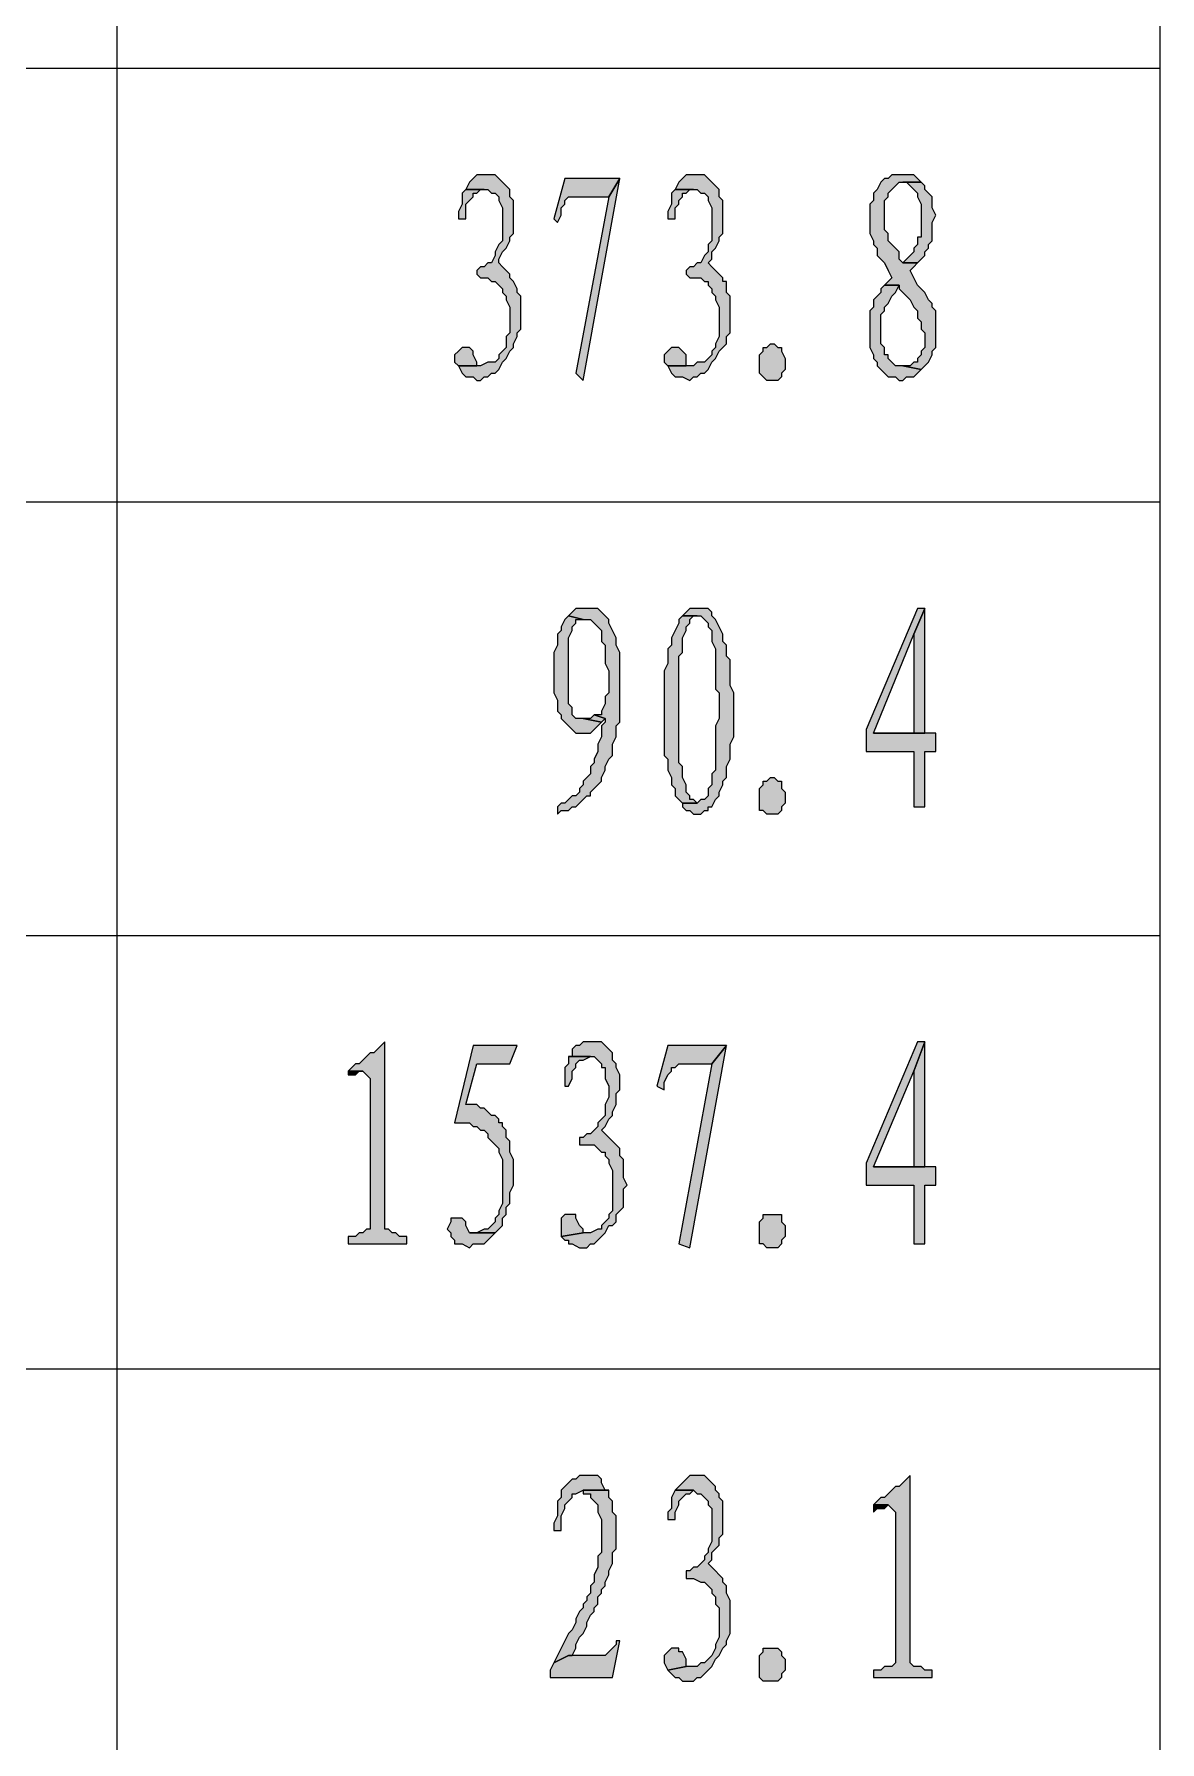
# Model space of a CAD drawing. Header units: millimetres. Extents: x 24 to 410, y 10 to 282.
# Drawn here: x 364.09 to 377.06, y 133.79 to 153.47 of the extents above; entities that cross this region are included whole.
import ezdxf

# ---------------------------------------------------------------- set-up
doc = ezdxf.new("R2010")
doc.units = ezdxf.units.MM

msp = doc.modelspace()

# ---------------------------------------------------------------- hatches: boundary and pattern name
h = msp.add_hatch(color=7)
h.dxf.hatch_style = 2
h.paths.add_polyline_path([(369.316, 151.849667), (369.189, 151.849667), (369.146667, 151.807333), (369.104333, 151.765), (369.062, 151.680333), (369.316, 151.680333), (369.358333, 151.638), (369.400667, 151.638), (369.443, 151.595667), (369.443, 151.553333), (369.485333, 151.468667), (369.485333, 151.087667), (369.443, 151.045333), (369.400667, 150.960667), (369.400667, 150.918333), (369.358333, 150.833667), (369.316, 150.833667), (369.273667, 150.791333), (369.231333, 150.791333), (369.189, 150.749), (369.189, 150.706667), (369.231333, 150.664333), (369.316, 150.664333), (369.358333, 150.622), (369.400667, 150.622), (369.443, 150.579667), (369.485333, 150.537333), (369.485333, 150.495), (369.527667, 150.452667), (369.527667, 150.410333), (369.57, 150.325667), (369.57, 150.029333), (369.527667, 149.987), (369.527667, 149.86), (369.485333, 149.817667), (369.443, 149.775333), (369.443, 149.733), (369.400667, 149.690667), (369.316, 149.690667), (369.231333, 149.648333), (368.977333, 149.648333), (369.019667, 149.563667), (369.062, 149.521333), (369.146667, 149.521333), (369.189, 149.479), (369.231333, 149.479), (369.273667, 149.521333), (369.316, 149.521333), (369.358333, 149.563667), (369.400667, 149.563667), (369.443, 149.606), (369.485333, 149.690667), (369.527667, 149.733), (369.57, 149.817667), (369.612333, 149.86), (369.612333, 149.902333), (369.654667, 149.987), (369.654667, 150.029333), (369.697, 150.071667), (369.697, 150.452667), (369.654667, 150.495), (369.654667, 150.537333), (369.612333, 150.622), (369.57, 150.664333), (369.57, 150.706667), (369.527667, 150.749), (369.485333, 150.791333), (369.443, 150.833667), (369.443, 150.876), (369.485333, 150.960667), (369.527667, 151.003), (369.57, 151.087667), (369.57, 151.13), (369.612333, 151.172333), (369.612333, 151.553333), (369.57, 151.595667), (369.57, 151.680333), (369.527667, 151.722667), (369.485333, 151.765), (369.443, 151.807333), (369.400667, 151.849667)])
h = msp.add_hatch(color=7)
h.dxf.hatch_style = 2
h.paths.add_polyline_path([(370.84, 151.807333), (370.205, 151.807333), (370.078, 151.341667), (370.120333, 151.299333), (370.162667, 151.384), (370.162667, 151.468667), (370.205, 151.511), (370.205, 151.553333), (370.247333, 151.595667), (370.713, 151.595667)])
h = msp.add_hatch(color=7)
h.dxf.hatch_style = 2
h.paths.add_polyline_path([(370.84, 151.807333), (370.713, 151.595667), (370.332, 149.563667), (370.416667, 149.479)])
h = msp.add_hatch(color=7)
h.dxf.hatch_style = 2
h.paths.add_polyline_path([(371.729, 151.849667), (371.602, 151.849667), (371.559667, 151.807333), (371.517333, 151.765), (371.475, 151.680333), (371.729, 151.680333), (371.771333, 151.638), (371.813667, 151.638), (371.856, 151.595667), (371.856, 151.553333), (371.898333, 151.468667), (371.898333, 151.087667), (371.856, 151.045333), (371.856, 150.960667), (371.813667, 150.918333), (371.771333, 150.833667), (371.729, 150.833667), (371.686667, 150.791333), (371.644333, 150.791333), (371.602, 150.749), (371.602, 150.706667), (371.644333, 150.664333), (371.771333, 150.664333), (371.813667, 150.622), (371.856, 150.622), (371.856, 150.579667), (371.898333, 150.537333), (371.898333, 150.495), (371.940667, 150.452667), (371.940667, 150.410333), (371.983, 150.325667), (371.983, 149.987), (371.940667, 149.902333), (371.940667, 149.86), (371.898333, 149.817667), (371.898333, 149.775333), (371.856, 149.733), (371.813667, 149.690667), (371.729, 149.690667), (371.686667, 149.648333), (371.390333, 149.648333), (371.432667, 149.563667), (371.475, 149.521333), (371.559667, 149.521333), (371.644333, 149.479), (371.686667, 149.521333), (371.729, 149.521333), (371.771333, 149.563667), (371.813667, 149.563667), (371.856, 149.606), (371.898333, 149.690667), (371.940667, 149.733), (371.983, 149.817667), (372.025333, 149.86), (372.067667, 149.902333), (372.067667, 149.987), (372.11, 150.029333), (372.11, 150.452667), (372.067667, 150.495), (372.067667, 150.622), (372.025333, 150.622), (372.025333, 150.664333), (371.983, 150.706667), (371.940667, 150.749), (371.898333, 150.791333), (371.856, 150.833667), (371.898333, 150.876), (371.898333, 150.960667), (371.940667, 151.003), (371.983, 151.087667), (371.983, 151.13), (372.025333, 151.172333), (372.025333, 151.553333), (371.983, 151.595667), (371.983, 151.680333), (371.940667, 151.722667), (371.898333, 151.765), (371.856, 151.807333), (371.813667, 151.849667)])
h = msp.add_hatch(color=7)
h.dxf.hatch_style = 2
h.paths.add_polyline_path([(374.099667, 151.849667), (373.972667, 151.849667), (373.930333, 151.807333), (373.888, 151.807333), (373.845667, 151.765), (373.803333, 151.680333), (373.761, 151.638), (373.761, 151.553333), (373.718667, 151.511), (373.718667, 151.172333), (373.761, 151.087667), (373.761, 151.045333), (373.803333, 151.003), (373.803333, 150.918333), (373.845667, 150.876), (373.888, 150.833667), (373.930333, 150.749), (373.972667, 150.664333), (373.930333, 150.622), (373.888, 150.579667), (374.057333, 150.579667), (374.057333, 150.537333), (374.099667, 150.495), (374.142, 150.452667), (374.184333, 150.410333), (374.226667, 150.325667), (374.269, 150.283333), (374.269, 150.198667), (374.311333, 150.156333), (374.311333, 150.071667), (374.353667, 150.029333), (374.353667, 149.86), (374.311333, 149.817667), (374.311333, 149.775333), (374.269, 149.733), (374.269, 149.690667), (374.226667, 149.690667), (374.184333, 149.648333), (374.099667, 149.648333), (374.311333, 149.606), (374.353667, 149.648333), (374.396, 149.690667), (374.438333, 149.775333), (374.438333, 149.817667), (374.480667, 149.86), (374.480667, 150.283333), (374.438333, 150.325667), (374.438333, 150.368), (374.396, 150.410333), (374.353667, 150.495), (374.311333, 150.537333), (374.269, 150.579667), (374.226667, 150.664333), (374.184333, 150.749), (374.226667, 150.791333), (374.269, 150.833667), (374.099667, 150.833667), (374.057333, 150.876), (374.057333, 150.960667), (374.015, 151.003), (373.972667, 151.045333), (373.930333, 151.087667), (373.930333, 151.172333), (373.888, 151.214667), (373.888, 151.553333), (373.930333, 151.595667), (373.930333, 151.638), (373.972667, 151.680333), (374.015, 151.722667), (374.057333, 151.765), (374.311333, 151.765), (374.269, 151.807333), (374.226667, 151.849667)])
h = msp.add_hatch(color=7)
h.dxf.hatch_style = 2
h.paths.add_polyline_path([(374.311333, 151.765), (374.099667, 151.765), (374.142, 151.765), (374.184333, 151.722667), (374.226667, 151.680333), (374.269, 151.638), (374.269, 151.595667), (374.311333, 151.511), (374.311333, 151.13), (374.269, 151.13), (374.269, 151.045333), (374.226667, 151.003), (374.226667, 150.960667), (374.184333, 150.918333), (374.099667, 150.833667), (374.269, 150.833667), (374.311333, 150.876), (374.353667, 150.918333), (374.353667, 150.960667), (374.396, 151.003), (374.396, 151.045333), (374.438333, 151.087667), (374.438333, 151.299333), (374.480667, 151.384), (374.438333, 151.468667), (374.438333, 151.595667), (374.396, 151.638), (374.353667, 151.680333), (374.353667, 151.722667)])
h = msp.add_hatch(color=7)
h.dxf.hatch_style = 2
h.paths.add_polyline_path([(369.062, 151.680333), (369.019667, 151.638), (369.019667, 151.511), (368.977333, 151.426333), (368.977333, 151.341667), (369.062, 151.341667), (369.062, 151.511), (369.104333, 151.553333), (369.146667, 151.595667), (369.146667, 151.638), (369.189, 151.638), (369.231333, 151.680333), (369.273667, 151.680333)])
h = msp.add_hatch(color=7)
h.dxf.hatch_style = 2
h.paths.add_polyline_path([(371.475, 151.680333), (371.432667, 151.638), (371.432667, 151.511), (371.390333, 151.426333), (371.390333, 151.341667), (371.475, 151.341667), (371.475, 151.468667), (371.517333, 151.511), (371.517333, 151.553333), (371.559667, 151.595667), (371.559667, 151.638), (371.602, 151.638), (371.644333, 151.680333), (371.686667, 151.680333)])
h = msp.add_hatch(color=7)
h.dxf.hatch_style = 2
h.paths.add_polyline_path([(373.888, 150.579667), (373.845667, 150.537333), (373.845667, 150.495), (373.803333, 150.452667), (373.761, 150.410333), (373.761, 150.325667), (373.718667, 150.283333), (373.718667, 149.86), (373.761, 149.775333), (373.761, 149.733), (373.803333, 149.690667), (373.803333, 149.648333), (373.845667, 149.606), (373.888, 149.563667), (373.930333, 149.521333), (374.015, 149.521333), (374.057333, 149.479), (374.099667, 149.479), (374.142, 149.521333), (374.226667, 149.521333), (374.269, 149.563667), (374.311333, 149.606), (374.099667, 149.648333), (374.015, 149.648333), (373.972667, 149.690667), (373.930333, 149.733), (373.930333, 149.775333), (373.888, 149.775333), (373.888, 149.86), (373.845667, 149.902333), (373.845667, 150.241), (373.888, 150.283333), (373.888, 150.325667), (373.930333, 150.368), (373.972667, 150.452667), (374.015, 150.495), (374.057333, 150.579667)])
h = msp.add_hatch(color=7)
h.dxf.hatch_style = 2
h.paths.add_polyline_path([(369.062, 149.86), (369.019667, 149.86), (368.977333, 149.817667), (368.935, 149.775333), (368.935, 149.690667), (368.977333, 149.648333), (369.189, 149.648333), (369.189, 149.690667), (369.146667, 149.775333), (369.146667, 149.817667), (369.104333, 149.86)])
h = msp.add_hatch(color=7)
h.dxf.hatch_style = 2
h.paths.add_polyline_path([(371.475, 149.86), (371.432667, 149.86), (371.390333, 149.817667), (371.348, 149.775333), (371.348, 149.690667), (371.390333, 149.648333), (371.602, 149.648333), (371.602, 149.690667), (371.602, 149.775333), (371.559667, 149.817667), (371.517333, 149.86)])
h = msp.add_hatch(color=7)
h.dxf.hatch_style = 2
h.paths.add_polyline_path([(372.660333, 149.479), (372.533333, 149.479), (372.491, 149.521333), (372.448667, 149.563667), (372.448667, 149.775333), (372.491, 149.817667), (372.491, 149.86), (372.533333, 149.86), (372.575667, 149.902333), (372.618, 149.902333), (372.660333, 149.86), (372.702667, 149.86), (372.702667, 149.817667), (372.745, 149.733), (372.745, 149.606), (372.702667, 149.563667), (372.702667, 149.521333)])
h = msp.add_hatch(color=7)
h.dxf.hatch_style = 2
h.paths.add_polyline_path([(370.459, 146.854333), (370.332, 146.854333), (370.289667, 146.812), (370.247333, 146.769667), (370.416667, 146.727333), (370.501333, 146.727333), (370.543667, 146.685), (370.586, 146.642667), (370.628333, 146.600333), (370.628333, 146.473333), (370.670667, 146.431), (370.670667, 146.219333), (370.713, 146.134667), (370.713, 145.880667), (370.670667, 145.838333), (370.670667, 145.796), (370.670667, 145.753667), (370.628333, 145.669), (370.628333, 145.626667), (370.586, 145.626667), (370.543667, 145.626667), (370.670667, 145.584333), (370.670667, 145.542), (370.628333, 145.499667), (370.628333, 145.372667), (370.586, 145.288), (370.586, 145.203333), (370.543667, 145.118667), (370.543667, 145.076333), (370.501333, 145.034), (370.501333, 144.949333), (370.459, 144.907), (370.416667, 144.864667), (370.416667, 144.822333), (370.374333, 144.78), (370.374333, 144.737667), (370.332, 144.695333), (370.289667, 144.695333), (370.247333, 144.653), (370.205, 144.610667), (370.162667, 144.610667), (370.120333, 144.568333), (370.120333, 144.483667), (370.162667, 144.526), (370.247333, 144.526), (370.289667, 144.568333), (370.332, 144.568333), (370.374333, 144.610667), (370.416667, 144.653), (370.459, 144.695333), (370.501333, 144.695333), (370.501333, 144.737667), (370.543667, 144.78), (370.586, 144.822333), (370.628333, 144.864667), (370.628333, 144.907), (370.670667, 144.991667), (370.670667, 145.034), (370.713, 145.118667), (370.755333, 145.161), (370.755333, 145.288), (370.797667, 145.372667), (370.797667, 145.499667), (370.84, 145.542), (370.84, 146.346333), (370.797667, 146.431), (370.797667, 146.515667), (370.755333, 146.600333), (370.713, 146.685), (370.713, 146.727333), (370.670667, 146.769667), (370.628333, 146.812), (370.586, 146.854333)])
h = msp.add_hatch(color=7)
h.dxf.hatch_style = 2
h.paths.add_polyline_path([(371.729, 146.854333), (371.644333, 146.854333), (371.602, 146.812), (371.559667, 146.769667), (371.771333, 146.769667), (371.813667, 146.727333), (371.856, 146.685), (371.856, 146.642667), (371.898333, 146.600333), (371.898333, 146.473333), (371.940667, 146.388667), (371.940667, 145.923), (371.983, 145.880667), (371.983, 145.669), (371.983, 145.584333), (371.940667, 145.499667), (371.940667, 144.991667), (371.898333, 144.949333), (371.898333, 144.822333), (371.856, 144.78), (371.856, 144.695333), (371.813667, 144.653), (371.771333, 144.653), (371.729, 144.610667), (371.559667, 144.610667), (371.559667, 144.568333), (371.602, 144.526), (371.644333, 144.526), (371.686667, 144.483667), (371.771333, 144.483667), (371.813667, 144.526), (371.856, 144.526), (371.856, 144.568333), (371.898333, 144.568333), (371.940667, 144.653), (371.983, 144.695333), (371.983, 144.737667), (372.025333, 144.822333), (372.025333, 144.864667), (372.067667, 144.907), (372.067667, 145.034), (372.11, 145.118667), (372.11, 145.288), (372.152333, 145.372667), (372.152333, 145.880667), (372.11, 145.965333), (372.11, 146.261667), (372.067667, 146.304), (372.067667, 146.431), (372.025333, 146.473333), (372.025333, 146.558), (371.983, 146.642667), (371.940667, 146.727333), (371.898333, 146.769667), (371.898333, 146.812), (371.856, 146.854333)])
h = msp.add_hatch(color=7)
h.dxf.hatch_style = 2
h.paths.add_polyline_path([(374.353667, 146.854333), (374.269, 146.854333), (373.676333, 145.457333), (373.676333, 145.203333), (374.226667, 145.203333), (374.226667, 144.568333), (374.353667, 144.568333), (374.353667, 145.203333), (374.480667, 145.203333), (374.480667, 145.415), (374.353667, 145.415), (373.761, 145.415), (374.226667, 146.558)])
h = msp.add_hatch(color=7)
h.dxf.hatch_style = 2
h.paths.add_polyline_path([(374.353667, 146.854333), (374.226667, 146.558), (374.226667, 145.415), (373.761, 145.415), (374.353667, 145.415)])
h = msp.add_hatch(color=7)
h.dxf.hatch_style = 2
h.paths.add_polyline_path([(370.247333, 146.769667), (370.205, 146.727333), (370.162667, 146.642667), (370.162667, 146.600333), (370.120333, 146.558), (370.120333, 146.431), (370.078, 146.346333), (370.078, 145.880667), (370.120333, 145.796), (370.120333, 145.669), (370.162667, 145.626667), (370.162667, 145.584333), (370.205, 145.542), (370.247333, 145.499667), (370.289667, 145.457333), (370.332, 145.415), (370.374333, 145.415), (370.459, 145.415), (370.501333, 145.415), (370.543667, 145.457333), (370.586, 145.499667), (370.628333, 145.542), (370.416667, 145.584333), (370.332, 145.584333), (370.289667, 145.626667), (370.289667, 145.711333), (370.247333, 145.753667), (370.247333, 146.515667), (370.289667, 146.600333), (370.289667, 146.642667), (370.332, 146.685), (370.332, 146.727333), (370.374333, 146.727333), (370.416667, 146.727333)])
h = msp.add_hatch(color=7)
h.dxf.hatch_style = 2
h.paths.add_polyline_path([(371.559667, 146.769667), (371.517333, 146.727333), (371.517333, 146.685), (371.475, 146.600333), (371.432667, 146.515667), (371.432667, 146.431), (371.390333, 146.388667), (371.390333, 146.219333), (371.348, 146.134667), (371.348, 145.161), (371.390333, 145.118667), (371.390333, 145.034), (371.390333, 144.991667), (371.432667, 144.907), (371.432667, 144.822333), (371.475, 144.78), (371.475, 144.695333), (371.517333, 144.653), (371.559667, 144.610667), (371.729, 144.610667), (371.686667, 144.653), (371.644333, 144.653), (371.644333, 144.695333), (371.602, 144.737667), (371.602, 144.822333), (371.559667, 144.907), (371.559667, 145.034), (371.517333, 145.076333), (371.517333, 146.304), (371.559667, 146.346333), (371.559667, 146.515667), (371.602, 146.600333), (371.602, 146.642667), (371.644333, 146.685), (371.644333, 146.727333), (371.686667, 146.769667), (371.729, 146.769667)])
h = msp.add_hatch(color=7)
h.dxf.hatch_style = 2
h.paths.add_polyline_path([(370.543667, 145.626667), (370.501333, 145.584333), (370.416667, 145.584333), (370.628333, 145.542), (370.670667, 145.584333)])
h = msp.add_hatch(color=7)
h.dxf.hatch_style = 2
h.paths.add_polyline_path([(372.660333, 144.483667), (372.533333, 144.483667), (372.491, 144.526), (372.448667, 144.526), (372.448667, 144.610667), (372.448667, 144.78), (372.491, 144.822333), (372.491, 144.864667), (372.533333, 144.864667), (372.575667, 144.907), (372.618, 144.907), (372.660333, 144.864667), (372.702667, 144.864667), (372.702667, 144.78), (372.745, 144.737667), (372.745, 144.610667), (372.702667, 144.568333), (372.702667, 144.526)])
h = msp.add_hatch(color=7)
h.dxf.hatch_style = 2
h.paths.add_polyline_path([(368.130667, 141.859), (368.088333, 141.816667), (368.046, 141.774333), (368.003667, 141.732), (367.961333, 141.732), (367.919, 141.689667), (367.876667, 141.647333), (367.834333, 141.605), (367.792, 141.605), (367.749667, 141.562667), (367.707333, 141.520333), (367.876667, 141.520333), (367.919, 141.478), (367.961333, 141.435667), (367.961333, 139.7), (367.919, 139.7), (367.876667, 139.657667), (367.834333, 139.657667), (367.792, 139.615333), (367.707333, 139.615333), (367.707333, 139.530667), (368.384667, 139.530667), (368.384667, 139.615333), (368.3, 139.615333), (368.257667, 139.657667), (368.215333, 139.657667), (368.173, 139.7), (368.130667, 139.7), (368.130667, 139.742333)])
h = msp.add_hatch(color=7)
h.dxf.hatch_style = 2
h.paths.add_polyline_path([(369.654667, 141.816667), (369.146667, 141.816667), (368.935, 140.927667), (369.104333, 140.927667), (369.146667, 140.885333), (369.189, 140.885333), (369.231333, 140.843), (369.273667, 140.843), (369.316, 140.800667), (369.316, 140.758333), (369.358333, 140.716), (369.400667, 140.673667), (369.443, 140.631333), (369.443, 140.589), (369.485333, 140.504333), (369.485333, 139.996333), (369.443, 139.911667), (369.443, 139.869333), (369.400667, 139.827), (369.400667, 139.784667), (369.358333, 139.742333), (369.316, 139.7), (369.273667, 139.7), (369.189, 139.657667), (369.104333, 139.657667), (369.400667, 139.657667), (369.443, 139.7), (369.485333, 139.742333), (369.485333, 139.827), (369.527667, 139.869333), (369.527667, 139.954), (369.57, 139.996333), (369.57, 140.123333), (369.612333, 140.208), (369.612333, 140.504333), (369.57, 140.589), (369.57, 140.716), (369.527667, 140.758333), (369.527667, 140.843), (369.485333, 140.885333), (369.485333, 140.927667), (369.443, 140.927667), (369.443, 140.97), (369.400667, 141.012333), (369.358333, 141.012333), (369.316, 141.054667), (369.273667, 141.097), (369.231333, 141.097), (369.189, 141.139333), (369.062, 141.139333), (369.189, 141.605), (369.57, 141.605)])
h = msp.add_hatch(color=7)
h.dxf.hatch_style = 2
h.paths.add_polyline_path([(370.501333, 141.859), (370.416667, 141.859), (370.374333, 141.816667), (370.332, 141.816667), (370.289667, 141.774333), (370.289667, 141.689667), (370.247333, 141.689667), (370.543667, 141.689667), (370.586, 141.647333), (370.628333, 141.605), (370.628333, 141.562667), (370.670667, 141.562667), (370.670667, 141.435667), (370.713, 141.351), (370.713, 141.224), (370.670667, 141.139333), (370.670667, 141.012333), (370.628333, 140.97), (370.586, 140.927667), (370.586, 140.885333), (370.543667, 140.843), (370.501333, 140.800667), (370.459, 140.800667), (370.416667, 140.758333), (370.374333, 140.758333), (370.374333, 140.673667), (370.543667, 140.673667), (370.586, 140.631333), (370.628333, 140.589), (370.670667, 140.589), (370.670667, 140.546667), (370.713, 140.504333), (370.713, 140.462), (370.755333, 140.377333), (370.755333, 139.911667), (370.713, 139.869333), (370.713, 139.827), (370.670667, 139.784667), (370.628333, 139.742333), (370.628333, 139.7), (370.586, 139.7), (370.501333, 139.657667), (370.416667, 139.657667), (370.162667, 139.615333), (370.205, 139.573), (370.247333, 139.573), (370.247333, 139.530667), (370.289667, 139.530667), (370.374333, 139.488333), (370.459, 139.488333), (370.501333, 139.530667), (370.543667, 139.530667), (370.586, 139.573), (370.628333, 139.615333), (370.670667, 139.657667), (370.713, 139.742333), (370.755333, 139.742333), (370.797667, 139.784667), (370.797667, 139.869333), (370.84, 139.911667), (370.882333, 139.954), (370.882333, 140.165667), (370.924667, 140.208), (370.882333, 140.292667), (370.882333, 140.504333), (370.84, 140.546667), (370.84, 140.631333), (370.797667, 140.673667), (370.755333, 140.716), (370.713, 140.758333), (370.670667, 140.800667), (370.628333, 140.843), (370.670667, 140.885333), (370.713, 140.97), (370.755333, 141.012333), (370.755333, 141.054667), (370.797667, 141.139333), (370.797667, 141.266333), (370.84, 141.308667), (370.84, 141.478), (370.797667, 141.562667), (370.797667, 141.605), (370.755333, 141.647333), (370.755333, 141.732), (370.713, 141.774333), (370.670667, 141.816667), (370.628333, 141.859)])
h = msp.add_hatch(color=7)
h.dxf.hatch_style = 2
h.paths.add_polyline_path([(370.247333, 141.689667), (370.247333, 141.605), (370.205, 141.562667), (370.205, 141.351), (370.247333, 141.351), (370.289667, 141.435667), (370.289667, 141.520333), (370.332, 141.562667), (370.332, 141.605), (370.374333, 141.647333), (370.416667, 141.647333), (370.501333, 141.689667)])
h = msp.add_hatch(color=7)
h.dxf.hatch_style = 2
h.paths.add_polyline_path([(372.067667, 141.816667), (371.390333, 141.816667), (371.263333, 141.351), (371.348, 141.308667), (371.348, 141.393333), (371.390333, 141.478), (371.432667, 141.520333), (371.432667, 141.562667), (371.475, 141.562667), (371.517333, 141.605), (371.898333, 141.605)])
h = msp.add_hatch(color=7)
h.dxf.hatch_style = 2
h.paths.add_polyline_path([(372.067667, 141.816667), (371.898333, 141.605), (371.517333, 139.530667), (371.644333, 139.488333)])
h = msp.add_hatch(color=7)
h.dxf.hatch_style = 2
h.paths.add_polyline_path([(374.353667, 141.859), (374.269, 141.859), (373.676333, 140.462), (373.676333, 140.208), (374.226667, 140.208), (374.226667, 139.530667), (374.353667, 139.530667), (374.353667, 140.208), (374.480667, 140.208), (374.480667, 140.419667), (374.353667, 140.419667), (373.761, 140.419667), (374.226667, 141.520333)])
h = msp.add_hatch(color=7)
h.dxf.hatch_style = 2
h.paths.add_polyline_path([(374.353667, 141.859), (374.226667, 141.520333), (374.226667, 140.419667), (373.761, 140.419667), (374.353667, 140.419667)])
h = msp.add_hatch(color=7)
h.dxf.hatch_style = 2
h.paths.add_polyline_path([(367.707333, 141.520333), (367.707333, 141.478), (367.749667, 141.478), (367.792, 141.478), (367.834333, 141.520333), (367.876667, 141.520333)])
h = msp.add_hatch(color=7)
h.dxf.hatch_style = 2
h.paths.add_polyline_path([(368.977333, 139.827), (368.892667, 139.827), (368.892667, 139.784667), (368.850333, 139.7), (368.892667, 139.657667), (368.892667, 139.615333), (368.935, 139.573), (368.935, 139.530667), (368.977333, 139.530667), (369.019667, 139.530667), (369.104333, 139.488333), (369.146667, 139.530667), (369.273667, 139.530667), (369.316, 139.573), (369.358333, 139.615333), (369.400667, 139.657667), (369.104333, 139.657667), (369.062, 139.742333), (369.062, 139.784667), (369.019667, 139.827)])
h = msp.add_hatch(color=7)
h.dxf.hatch_style = 2
h.paths.add_polyline_path([(370.247333, 139.869333), (370.205, 139.869333), (370.162667, 139.827), (370.162667, 139.615333), (370.416667, 139.657667), (370.416667, 139.7), (370.374333, 139.742333), (370.332, 139.827), (370.332, 139.869333), (370.289667, 139.869333)])
h = msp.add_hatch(color=7)
h.dxf.hatch_style = 2
h.paths.add_polyline_path([(372.660333, 139.488333), (372.533333, 139.488333), (372.491, 139.530667), (372.448667, 139.530667), (372.448667, 139.573), (372.448667, 139.784667), (372.491, 139.827), (372.491, 139.869333), (372.533333, 139.869333), (372.702667, 139.869333), (372.702667, 139.784667), (372.745, 139.742333), (372.745, 139.615333), (372.702667, 139.573), (372.702667, 139.530667)])
h = msp.add_hatch(color=7)
h.dxf.hatch_style = 2
h.paths.add_polyline_path([(370.459, 136.863667), (370.374333, 136.863667), (370.332, 136.821333), (370.289667, 136.821333), (370.247333, 136.779), (370.205, 136.736667), (370.162667, 136.694333), (370.162667, 136.609667), (370.120333, 136.567333), (370.120333, 136.398), (370.078, 136.313333), (370.078, 136.228667), (370.162667, 136.228667), (370.162667, 136.398), (370.205, 136.482667), (370.205, 136.525), (370.247333, 136.567333), (370.289667, 136.609667), (370.289667, 136.652), (370.332, 136.652), (370.416667, 136.694333), (370.713, 136.694333), (370.670667, 136.694333), (370.628333, 136.779), (370.628333, 136.821333), (370.586, 136.863667)])
h = msp.add_hatch(color=7)
h.dxf.hatch_style = 2
h.paths.add_polyline_path([(371.729, 136.863667), (371.644333, 136.863667), (371.602, 136.821333), (371.559667, 136.779), (371.517333, 136.736667), (371.475, 136.694333), (371.686667, 136.694333), (371.729, 136.652), (371.771333, 136.652), (371.813667, 136.609667), (371.856, 136.567333), (371.856, 136.525), (371.898333, 136.482667), (371.898333, 136.101667), (371.856, 136.017), (371.856, 135.974667), (371.813667, 135.932333), (371.813667, 135.89), (371.771333, 135.847667), (371.729, 135.805333), (371.686667, 135.805333), (371.644333, 135.763), (371.602, 135.763), (371.602, 135.678333), (371.686667, 135.678333), (371.771333, 135.636), (371.813667, 135.636), (371.856, 135.593667), (371.898333, 135.551333), (371.898333, 135.509), (371.940667, 135.466667), (371.940667, 135.382), (371.983, 135.339667), (371.983, 135.001), (371.940667, 134.916333), (371.940667, 134.874), (371.898333, 134.789333), (371.856, 134.747), (371.813667, 134.704667), (371.771333, 134.704667), (371.729, 134.662333), (371.602, 134.662333), (371.390333, 134.62), (371.432667, 134.577667), (371.475, 134.535333), (371.517333, 134.535333), (371.559667, 134.493), (371.686667, 134.493), (371.729, 134.535333), (371.771333, 134.535333), (371.813667, 134.577667), (371.856, 134.62), (371.898333, 134.662333), (371.940667, 134.747), (371.983, 134.789333), (372.025333, 134.874), (372.067667, 134.916333), (372.067667, 134.958667), (372.11, 135.043333), (372.11, 135.424333), (372.067667, 135.509), (372.067667, 135.593667), (372.025333, 135.636), (372.025333, 135.678333), (371.983, 135.720667), (371.940667, 135.763), (371.898333, 135.805333), (371.856, 135.847667), (371.898333, 135.89), (371.898333, 135.974667), (371.940667, 136.017), (371.983, 136.059333), (371.983, 136.144), (372.025333, 136.186333), (372.025333, 136.567333), (371.983, 136.609667), (371.983, 136.652), (371.940667, 136.694333), (371.940667, 136.736667), (371.898333, 136.779), (371.856, 136.821333), (371.813667, 136.863667)])
h = msp.add_hatch(color=7)
h.dxf.hatch_style = 2
h.paths.add_polyline_path([(374.184333, 136.863667), (374.142, 136.821333), (374.099667, 136.779), (374.057333, 136.736667), (374.015, 136.736667), (373.972667, 136.694333), (373.930333, 136.652), (373.888, 136.609667), (373.845667, 136.609667), (373.803333, 136.567333), (373.761, 136.525), (373.930333, 136.525), (373.972667, 136.482667), (374.015, 136.440333), (374.015, 134.704667), (373.972667, 134.662333), (373.888, 134.662333), (373.845667, 134.62), (373.761, 134.62), (373.761, 134.535333), (374.438333, 134.535333), (374.438333, 134.62), (374.353667, 134.62), (374.311333, 134.662333), (374.226667, 134.662333), (374.184333, 134.704667)])
h = msp.add_hatch(color=7)
h.dxf.hatch_style = 2
h.paths.add_polyline_path([(370.713, 136.694333), (370.416667, 136.694333), (370.416667, 136.652), (370.501333, 136.652), (370.501333, 136.609667), (370.543667, 136.567333), (370.586, 136.525), (370.586, 136.440333), (370.628333, 136.355667), (370.628333, 135.974667), (370.586, 135.932333), (370.586, 135.805333), (370.543667, 135.720667), (370.543667, 135.636), (370.501333, 135.593667), (370.501333, 135.509), (370.459, 135.466667), (370.459, 135.424333), (370.416667, 135.382), (370.416667, 135.339667), (370.374333, 135.297333), (370.332, 135.212667), (370.332, 135.170333), (370.289667, 135.085667), (370.247333, 135.043333), (370.205, 134.958667), (370.162667, 134.874), (370.120333, 134.789333), (370.078, 134.704667), (370.247333, 134.789333), (370.289667, 134.789333), (370.332, 134.874), (370.332, 134.916333), (370.374333, 135.001), (370.416667, 135.043333), (370.459, 135.128), (370.459, 135.170333), (370.501333, 135.255), (370.543667, 135.297333), (370.543667, 135.339667), (370.586, 135.382), (370.586, 135.466667), (370.628333, 135.509), (370.628333, 135.551333), (370.670667, 135.593667), (370.670667, 135.636), (370.713, 135.720667), (370.713, 135.763), (370.755333, 135.847667), (370.755333, 135.974667), (370.797667, 136.017), (370.797667, 136.398), (370.755333, 136.440333), (370.755333, 136.567333), (370.713, 136.609667)])
h = msp.add_hatch(color=7)
h.dxf.hatch_style = 2
h.paths.add_polyline_path([(371.475, 136.694333), (371.432667, 136.609667), (371.432667, 136.482667), (371.390333, 136.440333), (371.390333, 136.355667), (371.475, 136.355667), (371.475, 136.440333), (371.517333, 136.525), (371.517333, 136.567333), (371.559667, 136.609667), (371.602, 136.652), (371.644333, 136.652), (371.686667, 136.694333)])
h = msp.add_hatch(color=7)
h.dxf.hatch_style = 2
h.paths.add_polyline_path([(373.761, 136.525), (373.761, 136.440333), (373.803333, 136.482667), (373.888, 136.482667), (373.930333, 136.525)])
h = msp.add_hatch(color=7)
h.dxf.hatch_style = 2
h.paths.add_polyline_path([(370.84, 134.958667), (370.797667, 134.958667), (370.797667, 134.916333), (370.755333, 134.874), (370.713, 134.831667), (370.670667, 134.789333), (370.247333, 134.789333), (370.078, 134.704667), (370.035667, 134.62), (370.035667, 134.535333), (370.755333, 134.535333)])
h = msp.add_hatch(color=7)
h.dxf.hatch_style = 2
h.paths.add_polyline_path([(371.475, 134.874), (371.432667, 134.874), (371.390333, 134.831667), (371.348, 134.789333), (371.348, 134.704667), (371.390333, 134.62), (371.602, 134.662333), (371.602, 134.747), (371.559667, 134.831667), (371.517333, 134.831667), (371.517333, 134.874)])
h = msp.add_hatch(color=7)
h.dxf.hatch_style = 2
h.paths.add_polyline_path([(372.660333, 134.493), (372.491, 134.493), (372.448667, 134.535333), (372.448667, 134.789333), (372.491, 134.831667), (372.491, 134.874), (372.533333, 134.874), (372.660333, 134.874), (372.702667, 134.831667), (372.702667, 134.789333), (372.745, 134.747), (372.745, 134.62), (372.702667, 134.577667), (372.702667, 134.535333)])

# ---------------------------------------------------------------- linework, layer by layer
at = {"color": 7, "lineweight": 0}
for points in [[(249.047, 173.101), (377.063, 173.101), (377.063, 118.11), (249.047, 118.11)], [(369.316, 151.849667), (369.189, 151.849667), (369.146667, 151.807333), (369.104333, 151.765), (369.062, 151.680333), (369.316, 151.680333), (369.358333, 151.638), (369.400667, 151.638), (369.443, 151.595667), (369.443, 151.553333), (369.485333, 151.468667), (369.485333, 151.087667), (369.443, 151.045333), (369.400667, 150.960667), (369.400667, 150.918333), (369.358333, 150.833667), (369.316, 150.833667), (369.273667, 150.791333), (369.231333, 150.791333), (369.189, 150.749), (369.189, 150.706667), (369.231333, 150.664333), (369.316, 150.664333), (369.358333, 150.622), (369.400667, 150.622), (369.443, 150.579667), (369.485333, 150.537333), (369.485333, 150.495), (369.527667, 150.452667), (369.527667, 150.410333), (369.57, 150.325667), (369.57, 150.029333), (369.527667, 149.987), (369.527667, 149.86), (369.485333, 149.817667), (369.443, 149.775333), (369.443, 149.733), (369.400667, 149.690667), (369.316, 149.690667), (369.231333, 149.648333), (368.977333, 149.648333), (369.019667, 149.563667), (369.062, 149.521333), (369.146667, 149.521333), (369.189, 149.479), (369.231333, 149.479), (369.273667, 149.521333), (369.316, 149.521333), (369.358333, 149.563667), (369.400667, 149.563667), (369.443, 149.606), (369.485333, 149.690667), (369.527667, 149.733), (369.57, 149.817667), (369.612333, 149.86), (369.612333, 149.902333), (369.654667, 149.987), (369.654667, 150.029333), (369.697, 150.071667), (369.697, 150.452667), (369.654667, 150.495), (369.654667, 150.537333), (369.612333, 150.622), (369.57, 150.664333), (369.57, 150.706667), (369.527667, 150.749), (369.485333, 150.791333), (369.443, 150.833667), (369.443, 150.876), (369.485333, 150.960667), (369.527667, 151.003), (369.57, 151.087667), (369.57, 151.13), (369.612333, 151.172333), (369.612333, 151.553333), (369.57, 151.595667), (369.57, 151.680333), (369.527667, 151.722667), (369.485333, 151.765), (369.443, 151.807333), (369.400667, 151.849667)], [(370.84, 151.807333), (370.205, 151.807333), (370.078, 151.341667), (370.120333, 151.299333), (370.162667, 151.384), (370.162667, 151.468667), (370.205, 151.511), (370.205, 151.553333), (370.247333, 151.595667), (370.713, 151.595667)], [(370.84, 151.807333), (370.713, 151.595667), (370.332, 149.563667), (370.416667, 149.479)], [(371.729, 151.849667), (371.602, 151.849667), (371.559667, 151.807333), (371.517333, 151.765), (371.475, 151.680333), (371.729, 151.680333), (371.771333, 151.638), (371.813667, 151.638), (371.856, 151.595667), (371.856, 151.553333), (371.898333, 151.468667), (371.898333, 151.087667), (371.856, 151.045333), (371.856, 150.960667), (371.813667, 150.918333), (371.771333, 150.833667), (371.729, 150.833667), (371.686667, 150.791333), (371.644333, 150.791333), (371.602, 150.749), (371.602, 150.706667), (371.644333, 150.664333), (371.771333, 150.664333), (371.813667, 150.622), (371.856, 150.622), (371.856, 150.579667), (371.898333, 150.537333), (371.898333, 150.495), (371.940667, 150.452667), (371.940667, 150.410333), (371.983, 150.325667), (371.983, 149.987), (371.940667, 149.902333), (371.940667, 149.86), (371.898333, 149.817667), (371.898333, 149.775333), (371.856, 149.733), (371.813667, 149.690667), (371.729, 149.690667), (371.686667, 149.648333), (371.390333, 149.648333), (371.432667, 149.563667), (371.475, 149.521333), (371.559667, 149.521333), (371.644333, 149.479), (371.686667, 149.521333), (371.729, 149.521333), (371.771333, 149.563667), (371.813667, 149.563667), (371.856, 149.606), (371.898333, 149.690667), (371.940667, 149.733), (371.983, 149.817667), (372.025333, 149.86), (372.067667, 149.902333), (372.067667, 149.987), (372.11, 150.029333), (372.11, 150.452667), (372.067667, 150.495), (372.067667, 150.622), (372.025333, 150.622), (372.025333, 150.664333), (371.983, 150.706667), (371.940667, 150.749), (371.898333, 150.791333), (371.856, 150.833667), (371.898333, 150.876), (371.898333, 150.960667), (371.940667, 151.003), (371.983, 151.087667), (371.983, 151.13), (372.025333, 151.172333), (372.025333, 151.553333), (371.983, 151.595667), (371.983, 151.680333), (371.940667, 151.722667), (371.898333, 151.765), (371.856, 151.807333), (371.813667, 151.849667)], [(374.099667, 151.849667), (373.972667, 151.849667), (373.930333, 151.807333), (373.888, 151.807333), (373.845667, 151.765), (373.803333, 151.680333), (373.761, 151.638), (373.761, 151.553333), (373.718667, 151.511), (373.718667, 151.172333), (373.761, 151.087667), (373.761, 151.045333), (373.803333, 151.003), (373.803333, 150.918333), (373.845667, 150.876), (373.888, 150.833667), (373.930333, 150.749), (373.972667, 150.664333), (373.930333, 150.622), (373.888, 150.579667), (374.057333, 150.579667), (374.057333, 150.537333), (374.099667, 150.495), (374.142, 150.452667), (374.184333, 150.410333), (374.226667, 150.325667), (374.269, 150.283333), (374.269, 150.198667), (374.311333, 150.156333), (374.311333, 150.071667), (374.353667, 150.029333), (374.353667, 149.86), (374.311333, 149.817667), (374.311333, 149.775333), (374.269, 149.733), (374.269, 149.690667), (374.226667, 149.690667), (374.184333, 149.648333), (374.099667, 149.648333), (374.311333, 149.606), (374.353667, 149.648333), (374.396, 149.690667), (374.438333, 149.775333), (374.438333, 149.817667), (374.480667, 149.86), (374.480667, 150.283333), (374.438333, 150.325667), (374.438333, 150.368), (374.396, 150.410333), (374.353667, 150.495), (374.311333, 150.537333), (374.269, 150.579667), (374.226667, 150.664333), (374.184333, 150.749), (374.226667, 150.791333), (374.269, 150.833667), (374.099667, 150.833667), (374.057333, 150.876), (374.057333, 150.960667), (374.015, 151.003), (373.972667, 151.045333), (373.930333, 151.087667), (373.930333, 151.172333), (373.888, 151.214667), (373.888, 151.553333), (373.930333, 151.595667), (373.930333, 151.638), (373.972667, 151.680333), (374.015, 151.722667), (374.057333, 151.765), (374.311333, 151.765), (374.269, 151.807333), (374.226667, 151.849667)], [(374.311333, 151.765), (374.099667, 151.765), (374.142, 151.765), (374.184333, 151.722667), (374.226667, 151.680333), (374.269, 151.638), (374.269, 151.595667), (374.311333, 151.511), (374.311333, 151.13), (374.269, 151.13), (374.269, 151.045333), (374.226667, 151.003), (374.226667, 150.960667), (374.184333, 150.918333), (374.099667, 150.833667), (374.269, 150.833667), (374.311333, 150.876), (374.353667, 150.918333), (374.353667, 150.960667), (374.396, 151.003), (374.396, 151.045333), (374.438333, 151.087667), (374.438333, 151.299333), (374.480667, 151.384), (374.438333, 151.468667), (374.438333, 151.595667), (374.396, 151.638), (374.353667, 151.680333), (374.353667, 151.722667)], [(369.062, 151.680333), (369.019667, 151.638), (369.019667, 151.511), (368.977333, 151.426333), (368.977333, 151.341667), (369.062, 151.341667), (369.062, 151.511), (369.104333, 151.553333), (369.146667, 151.595667), (369.146667, 151.638), (369.189, 151.638), (369.231333, 151.680333), (369.273667, 151.680333)], [(371.475, 151.680333), (371.432667, 151.638), (371.432667, 151.511), (371.390333, 151.426333), (371.390333, 151.341667), (371.475, 151.341667), (371.475, 151.468667), (371.517333, 151.511), (371.517333, 151.553333), (371.559667, 151.595667), (371.559667, 151.638), (371.602, 151.638), (371.644333, 151.680333), (371.686667, 151.680333)], [(373.888, 150.579667), (373.845667, 150.537333), (373.845667, 150.495), (373.803333, 150.452667), (373.761, 150.410333), (373.761, 150.325667), (373.718667, 150.283333), (373.718667, 149.86), (373.761, 149.775333), (373.761, 149.733), (373.803333, 149.690667), (373.803333, 149.648333), (373.845667, 149.606), (373.888, 149.563667), (373.930333, 149.521333), (374.015, 149.521333), (374.057333, 149.479), (374.099667, 149.479), (374.142, 149.521333), (374.226667, 149.521333), (374.269, 149.563667), (374.311333, 149.606), (374.099667, 149.648333), (374.015, 149.648333), (373.972667, 149.690667), (373.930333, 149.733), (373.930333, 149.775333), (373.888, 149.775333), (373.888, 149.86), (373.845667, 149.902333), (373.845667, 150.241), (373.888, 150.283333), (373.888, 150.325667), (373.930333, 150.368), (373.972667, 150.452667), (374.015, 150.495), (374.057333, 150.579667)], [(369.062, 149.86), (369.019667, 149.86), (368.977333, 149.817667), (368.935, 149.775333), (368.935, 149.690667), (368.977333, 149.648333), (369.189, 149.648333), (369.189, 149.690667), (369.146667, 149.775333), (369.146667, 149.817667), (369.104333, 149.86)], [(371.475, 149.86), (371.432667, 149.86), (371.390333, 149.817667), (371.348, 149.775333), (371.348, 149.690667), (371.390333, 149.648333), (371.602, 149.648333), (371.602, 149.690667), (371.602, 149.775333), (371.559667, 149.817667), (371.517333, 149.86)], [(372.660333, 149.479), (372.533333, 149.479), (372.491, 149.521333), (372.448667, 149.563667), (372.448667, 149.775333), (372.491, 149.817667), (372.491, 149.86), (372.533333, 149.86), (372.575667, 149.902333), (372.618, 149.902333), (372.660333, 149.86), (372.702667, 149.86), (372.702667, 149.817667), (372.745, 149.733), (372.745, 149.606), (372.702667, 149.563667), (372.702667, 149.521333)], [(370.459, 146.854333), (370.332, 146.854333), (370.289667, 146.812), (370.247333, 146.769667), (370.416667, 146.727333), (370.501333, 146.727333), (370.543667, 146.685), (370.586, 146.642667), (370.628333, 146.600333), (370.628333, 146.473333), (370.670667, 146.431), (370.670667, 146.219333), (370.713, 146.134667), (370.713, 145.880667), (370.670667, 145.838333), (370.670667, 145.796), (370.670667, 145.753667), (370.628333, 145.669), (370.628333, 145.626667), (370.586, 145.626667), (370.543667, 145.626667), (370.670667, 145.584333), (370.670667, 145.542), (370.628333, 145.499667), (370.628333, 145.372667), (370.586, 145.288), (370.586, 145.203333), (370.543667, 145.118667), (370.543667, 145.076333), (370.501333, 145.034), (370.501333, 144.949333), (370.459, 144.907), (370.416667, 144.864667), (370.416667, 144.822333), (370.374333, 144.78), (370.374333, 144.737667), (370.332, 144.695333), (370.289667, 144.695333), (370.247333, 144.653), (370.205, 144.610667), (370.162667, 144.610667), (370.120333, 144.568333), (370.120333, 144.483667), (370.162667, 144.526), (370.247333, 144.526), (370.289667, 144.568333), (370.332, 144.568333), (370.374333, 144.610667), (370.416667, 144.653), (370.459, 144.695333), (370.501333, 144.695333), (370.501333, 144.737667), (370.543667, 144.78), (370.586, 144.822333), (370.628333, 144.864667), (370.628333, 144.907), (370.670667, 144.991667), (370.670667, 145.034), (370.713, 145.118667), (370.755333, 145.161), (370.755333, 145.288), (370.797667, 145.372667), (370.797667, 145.499667), (370.84, 145.542), (370.84, 146.346333), (370.797667, 146.431), (370.797667, 146.515667), (370.755333, 146.600333), (370.713, 146.685), (370.713, 146.727333), (370.670667, 146.769667), (370.628333, 146.812), (370.586, 146.854333)], [(371.729, 146.854333), (371.644333, 146.854333), (371.602, 146.812), (371.559667, 146.769667), (371.771333, 146.769667), (371.813667, 146.727333), (371.856, 146.685), (371.856, 146.642667), (371.898333, 146.600333), (371.898333, 146.473333), (371.940667, 146.388667), (371.940667, 145.923), (371.983, 145.880667), (371.983, 145.669), (371.983, 145.584333), (371.940667, 145.499667), (371.940667, 144.991667), (371.898333, 144.949333), (371.898333, 144.822333), (371.856, 144.78), (371.856, 144.695333), (371.813667, 144.653), (371.771333, 144.653), (371.729, 144.610667), (371.559667, 144.610667), (371.559667, 144.568333), (371.602, 144.526), (371.644333, 144.526), (371.686667, 144.483667), (371.771333, 144.483667), (371.813667, 144.526), (371.856, 144.526), (371.856, 144.568333), (371.898333, 144.568333), (371.940667, 144.653), (371.983, 144.695333), (371.983, 144.737667), (372.025333, 144.822333), (372.025333, 144.864667), (372.067667, 144.907), (372.067667, 145.034), (372.11, 145.118667), (372.11, 145.288), (372.152333, 145.372667), (372.152333, 145.880667), (372.11, 145.965333), (372.11, 146.261667), (372.067667, 146.304), (372.067667, 146.431), (372.025333, 146.473333), (372.025333, 146.558), (371.983, 146.642667), (371.940667, 146.727333), (371.898333, 146.769667), (371.898333, 146.812), (371.856, 146.854333)], [(374.353667, 146.854333), (374.269, 146.854333), (373.676333, 145.457333), (373.676333, 145.203333), (374.226667, 145.203333), (374.226667, 144.568333), (374.353667, 144.568333), (374.353667, 145.203333), (374.480667, 145.203333), (374.480667, 145.415), (374.353667, 145.415), (373.761, 145.415), (374.226667, 146.558)], [(374.353667, 146.854333), (374.226667, 146.558), (374.226667, 145.415), (373.761, 145.415), (374.353667, 145.415)], [(370.247333, 146.769667), (370.205, 146.727333), (370.162667, 146.642667), (370.162667, 146.600333), (370.120333, 146.558), (370.120333, 146.431), (370.078, 146.346333), (370.078, 145.880667), (370.120333, 145.796), (370.120333, 145.669), (370.162667, 145.626667), (370.162667, 145.584333), (370.205, 145.542), (370.247333, 145.499667), (370.289667, 145.457333), (370.332, 145.415), (370.374333, 145.415), (370.459, 145.415), (370.501333, 145.415), (370.543667, 145.457333), (370.586, 145.499667), (370.628333, 145.542), (370.416667, 145.584333), (370.332, 145.584333), (370.289667, 145.626667), (370.289667, 145.711333), (370.247333, 145.753667), (370.247333, 146.515667), (370.289667, 146.600333), (370.289667, 146.642667), (370.332, 146.685), (370.332, 146.727333), (370.374333, 146.727333), (370.416667, 146.727333)], [(371.559667, 146.769667), (371.517333, 146.727333), (371.517333, 146.685), (371.475, 146.600333), (371.432667, 146.515667), (371.432667, 146.431), (371.390333, 146.388667), (371.390333, 146.219333), (371.348, 146.134667), (371.348, 145.161), (371.390333, 145.118667), (371.390333, 145.034), (371.390333, 144.991667), (371.432667, 144.907), (371.432667, 144.822333), (371.475, 144.78), (371.475, 144.695333), (371.517333, 144.653), (371.559667, 144.610667), (371.729, 144.610667), (371.686667, 144.653), (371.644333, 144.653), (371.644333, 144.695333), (371.602, 144.737667), (371.602, 144.822333), (371.559667, 144.907), (371.559667, 145.034), (371.517333, 145.076333), (371.517333, 146.304), (371.559667, 146.346333), (371.559667, 146.515667), (371.602, 146.600333), (371.602, 146.642667), (371.644333, 146.685), (371.644333, 146.727333), (371.686667, 146.769667), (371.729, 146.769667)], [(370.543667, 145.626667), (370.501333, 145.584333), (370.416667, 145.584333), (370.628333, 145.542), (370.670667, 145.584333)], [(372.660333, 144.483667), (372.533333, 144.483667), (372.491, 144.526), (372.448667, 144.526), (372.448667, 144.610667), (372.448667, 144.78), (372.491, 144.822333), (372.491, 144.864667), (372.533333, 144.864667), (372.575667, 144.907), (372.618, 144.907), (372.660333, 144.864667), (372.702667, 144.864667), (372.702667, 144.78), (372.745, 144.737667), (372.745, 144.610667), (372.702667, 144.568333), (372.702667, 144.526)], [(368.130667, 141.859), (368.088333, 141.816667), (368.046, 141.774333), (368.003667, 141.732), (367.961333, 141.732), (367.919, 141.689667), (367.876667, 141.647333), (367.834333, 141.605), (367.792, 141.605), (367.749667, 141.562667), (367.707333, 141.520333), (367.876667, 141.520333), (367.919, 141.478), (367.961333, 141.435667), (367.961333, 139.7), (367.919, 139.7), (367.876667, 139.657667), (367.834333, 139.657667), (367.792, 139.615333), (367.707333, 139.615333), (367.707333, 139.530667), (368.384667, 139.530667), (368.384667, 139.615333), (368.3, 139.615333), (368.257667, 139.657667), (368.215333, 139.657667), (368.173, 139.7), (368.130667, 139.7), (368.130667, 139.742333)], [(369.654667, 141.816667), (369.146667, 141.816667), (368.935, 140.927667), (369.104333, 140.927667), (369.146667, 140.885333), (369.189, 140.885333), (369.231333, 140.843), (369.273667, 140.843), (369.316, 140.800667), (369.316, 140.758333), (369.358333, 140.716), (369.400667, 140.673667), (369.443, 140.631333), (369.443, 140.589), (369.485333, 140.504333), (369.485333, 139.996333), (369.443, 139.911667), (369.443, 139.869333), (369.400667, 139.827), (369.400667, 139.784667), (369.358333, 139.742333), (369.316, 139.7), (369.273667, 139.7), (369.189, 139.657667), (369.104333, 139.657667), (369.400667, 139.657667), (369.443, 139.7), (369.485333, 139.742333), (369.485333, 139.827), (369.527667, 139.869333), (369.527667, 139.954), (369.57, 139.996333), (369.57, 140.123333), (369.612333, 140.208), (369.612333, 140.504333), (369.57, 140.589), (369.57, 140.716), (369.527667, 140.758333), (369.527667, 140.843), (369.485333, 140.885333), (369.485333, 140.927667), (369.443, 140.927667), (369.443, 140.97), (369.400667, 141.012333), (369.358333, 141.012333), (369.316, 141.054667), (369.273667, 141.097), (369.231333, 141.097), (369.189, 141.139333), (369.062, 141.139333), (369.189, 141.605), (369.57, 141.605)], [(370.501333, 141.859), (370.416667, 141.859), (370.374333, 141.816667), (370.332, 141.816667), (370.289667, 141.774333), (370.289667, 141.689667), (370.247333, 141.689667), (370.543667, 141.689667), (370.586, 141.647333), (370.628333, 141.605), (370.628333, 141.562667), (370.670667, 141.562667), (370.670667, 141.435667), (370.713, 141.351), (370.713, 141.224), (370.670667, 141.139333), (370.670667, 141.012333), (370.628333, 140.97), (370.586, 140.927667), (370.586, 140.885333), (370.543667, 140.843), (370.501333, 140.800667), (370.459, 140.800667), (370.416667, 140.758333), (370.374333, 140.758333), (370.374333, 140.673667), (370.543667, 140.673667), (370.586, 140.631333), (370.628333, 140.589), (370.670667, 140.589), (370.670667, 140.546667), (370.713, 140.504333), (370.713, 140.462), (370.755333, 140.377333), (370.755333, 139.911667), (370.713, 139.869333), (370.713, 139.827), (370.670667, 139.784667), (370.628333, 139.742333), (370.628333, 139.7), (370.586, 139.7), (370.501333, 139.657667), (370.416667, 139.657667), (370.162667, 139.615333), (370.205, 139.573), (370.247333, 139.573), (370.247333, 139.530667), (370.289667, 139.530667), (370.374333, 139.488333), (370.459, 139.488333), (370.501333, 139.530667), (370.543667, 139.530667), (370.586, 139.573), (370.628333, 139.615333), (370.670667, 139.657667), (370.713, 139.742333), (370.755333, 139.742333), (370.797667, 139.784667), (370.797667, 139.869333), (370.84, 139.911667), (370.882333, 139.954), (370.882333, 140.165667), (370.924667, 140.208), (370.882333, 140.292667), (370.882333, 140.504333), (370.84, 140.546667), (370.84, 140.631333), (370.797667, 140.673667), (370.755333, 140.716), (370.713, 140.758333), (370.670667, 140.800667), (370.628333, 140.843), (370.670667, 140.885333), (370.713, 140.97), (370.755333, 141.012333), (370.755333, 141.054667), (370.797667, 141.139333), (370.797667, 141.266333), (370.84, 141.308667), (370.84, 141.478), (370.797667, 141.562667), (370.797667, 141.605), (370.755333, 141.647333), (370.755333, 141.732), (370.713, 141.774333), (370.670667, 141.816667), (370.628333, 141.859)], [(370.247333, 141.689667), (370.247333, 141.605), (370.205, 141.562667), (370.205, 141.351), (370.247333, 141.351), (370.289667, 141.435667), (370.289667, 141.520333), (370.332, 141.562667), (370.332, 141.605), (370.374333, 141.647333), (370.416667, 141.647333), (370.501333, 141.689667)], [(372.067667, 141.816667), (371.390333, 141.816667), (371.263333, 141.351), (371.348, 141.308667), (371.348, 141.393333), (371.390333, 141.478), (371.432667, 141.520333), (371.432667, 141.562667), (371.475, 141.562667), (371.517333, 141.605), (371.898333, 141.605)], [(372.067667, 141.816667), (371.898333, 141.605), (371.517333, 139.530667), (371.644333, 139.488333)], [(374.353667, 141.859), (374.269, 141.859), (373.676333, 140.462), (373.676333, 140.208), (374.226667, 140.208), (374.226667, 139.530667), (374.353667, 139.530667), (374.353667, 140.208), (374.480667, 140.208), (374.480667, 140.419667), (374.353667, 140.419667), (373.761, 140.419667), (374.226667, 141.520333)], [(374.353667, 141.859), (374.226667, 141.520333), (374.226667, 140.419667), (373.761, 140.419667), (374.353667, 140.419667)], [(367.707333, 141.520333), (367.707333, 141.478), (367.749667, 141.478), (367.792, 141.478), (367.834333, 141.520333), (367.876667, 141.520333)], [(368.977333, 139.827), (368.892667, 139.827), (368.892667, 139.784667), (368.850333, 139.7), (368.892667, 139.657667), (368.892667, 139.615333), (368.935, 139.573), (368.935, 139.530667), (368.977333, 139.530667), (369.019667, 139.530667), (369.104333, 139.488333), (369.146667, 139.530667), (369.273667, 139.530667), (369.316, 139.573), (369.358333, 139.615333), (369.400667, 139.657667), (369.104333, 139.657667), (369.062, 139.742333), (369.062, 139.784667), (369.019667, 139.827)], [(370.247333, 139.869333), (370.205, 139.869333), (370.162667, 139.827), (370.162667, 139.615333), (370.416667, 139.657667), (370.416667, 139.7), (370.374333, 139.742333), (370.332, 139.827), (370.332, 139.869333), (370.289667, 139.869333)], [(372.660333, 139.488333), (372.533333, 139.488333), (372.491, 139.530667), (372.448667, 139.530667), (372.448667, 139.573), (372.448667, 139.784667), (372.491, 139.827), (372.491, 139.869333), (372.533333, 139.869333), (372.702667, 139.869333), (372.702667, 139.784667), (372.745, 139.742333), (372.745, 139.615333), (372.702667, 139.573), (372.702667, 139.530667)], [(370.459, 136.863667), (370.374333, 136.863667), (370.332, 136.821333), (370.289667, 136.821333), (370.247333, 136.779), (370.205, 136.736667), (370.162667, 136.694333), (370.162667, 136.609667), (370.120333, 136.567333), (370.120333, 136.398), (370.078, 136.313333), (370.078, 136.228667), (370.162667, 136.228667), (370.162667, 136.398), (370.205, 136.482667), (370.205, 136.525), (370.247333, 136.567333), (370.289667, 136.609667), (370.289667, 136.652), (370.332, 136.652), (370.416667, 136.694333), (370.713, 136.694333), (370.670667, 136.694333), (370.628333, 136.779), (370.628333, 136.821333), (370.586, 136.863667)], [(371.729, 136.863667), (371.644333, 136.863667), (371.602, 136.821333), (371.559667, 136.779), (371.517333, 136.736667), (371.475, 136.694333), (371.686667, 136.694333), (371.729, 136.652), (371.771333, 136.652), (371.813667, 136.609667), (371.856, 136.567333), (371.856, 136.525), (371.898333, 136.482667), (371.898333, 136.101667), (371.856, 136.017), (371.856, 135.974667), (371.813667, 135.932333), (371.813667, 135.89), (371.771333, 135.847667), (371.729, 135.805333), (371.686667, 135.805333), (371.644333, 135.763), (371.602, 135.763), (371.602, 135.678333), (371.686667, 135.678333), (371.771333, 135.636), (371.813667, 135.636), (371.856, 135.593667), (371.898333, 135.551333), (371.898333, 135.509), (371.940667, 135.466667), (371.940667, 135.382), (371.983, 135.339667), (371.983, 135.001), (371.940667, 134.916333), (371.940667, 134.874), (371.898333, 134.789333), (371.856, 134.747), (371.813667, 134.704667), (371.771333, 134.704667), (371.729, 134.662333), (371.602, 134.662333), (371.390333, 134.62), (371.432667, 134.577667), (371.475, 134.535333), (371.517333, 134.535333), (371.559667, 134.493), (371.686667, 134.493), (371.729, 134.535333), (371.771333, 134.535333), (371.813667, 134.577667), (371.856, 134.62), (371.898333, 134.662333), (371.940667, 134.747), (371.983, 134.789333), (372.025333, 134.874), (372.067667, 134.916333), (372.067667, 134.958667), (372.11, 135.043333), (372.11, 135.424333), (372.067667, 135.509), (372.067667, 135.593667), (372.025333, 135.636), (372.025333, 135.678333), (371.983, 135.720667), (371.940667, 135.763), (371.898333, 135.805333), (371.856, 135.847667), (371.898333, 135.89), (371.898333, 135.974667), (371.940667, 136.017), (371.983, 136.059333), (371.983, 136.144), (372.025333, 136.186333), (372.025333, 136.567333), (371.983, 136.609667), (371.983, 136.652), (371.940667, 136.694333), (371.940667, 136.736667), (371.898333, 136.779), (371.856, 136.821333), (371.813667, 136.863667)], [(374.184333, 136.863667), (374.142, 136.821333), (374.099667, 136.779), (374.057333, 136.736667), (374.015, 136.736667), (373.972667, 136.694333), (373.930333, 136.652), (373.888, 136.609667), (373.845667, 136.609667), (373.803333, 136.567333), (373.761, 136.525), (373.930333, 136.525), (373.972667, 136.482667), (374.015, 136.440333), (374.015, 134.704667), (373.972667, 134.662333), (373.888, 134.662333), (373.845667, 134.62), (373.761, 134.62), (373.761, 134.535333), (374.438333, 134.535333), (374.438333, 134.62), (374.353667, 134.62), (374.311333, 134.662333), (374.226667, 134.662333), (374.184333, 134.704667)], [(370.713, 136.694333), (370.416667, 136.694333), (370.416667, 136.652), (370.501333, 136.652), (370.501333, 136.609667), (370.543667, 136.567333), (370.586, 136.525), (370.586, 136.440333), (370.628333, 136.355667), (370.628333, 135.974667), (370.586, 135.932333), (370.586, 135.805333), (370.543667, 135.720667), (370.543667, 135.636), (370.501333, 135.593667), (370.501333, 135.509), (370.459, 135.466667), (370.459, 135.424333), (370.416667, 135.382), (370.416667, 135.339667), (370.374333, 135.297333), (370.332, 135.212667), (370.332, 135.170333), (370.289667, 135.085667), (370.247333, 135.043333), (370.205, 134.958667), (370.162667, 134.874), (370.120333, 134.789333), (370.078, 134.704667), (370.247333, 134.789333), (370.289667, 134.789333), (370.332, 134.874), (370.332, 134.916333), (370.374333, 135.001), (370.416667, 135.043333), (370.459, 135.128), (370.459, 135.170333), (370.501333, 135.255), (370.543667, 135.297333), (370.543667, 135.339667), (370.586, 135.382), (370.586, 135.466667), (370.628333, 135.509), (370.628333, 135.551333), (370.670667, 135.593667), (370.670667, 135.636), (370.713, 135.720667), (370.713, 135.763), (370.755333, 135.847667), (370.755333, 135.974667), (370.797667, 136.017), (370.797667, 136.398), (370.755333, 136.440333), (370.755333, 136.567333), (370.713, 136.609667)], [(371.475, 136.694333), (371.432667, 136.609667), (371.432667, 136.482667), (371.390333, 136.440333), (371.390333, 136.355667), (371.475, 136.355667), (371.475, 136.440333), (371.517333, 136.525), (371.517333, 136.567333), (371.559667, 136.609667), (371.602, 136.652), (371.644333, 136.652), (371.686667, 136.694333)], [(373.761, 136.525), (373.761, 136.440333), (373.803333, 136.482667), (373.888, 136.482667), (373.930333, 136.525)], [(370.84, 134.958667), (370.797667, 134.958667), (370.797667, 134.916333), (370.755333, 134.874), (370.713, 134.831667), (370.670667, 134.789333), (370.247333, 134.789333), (370.078, 134.704667), (370.035667, 134.62), (370.035667, 134.535333), (370.755333, 134.535333)], [(371.475, 134.874), (371.432667, 134.874), (371.390333, 134.831667), (371.348, 134.789333), (371.348, 134.704667), (371.390333, 134.62), (371.602, 134.662333), (371.602, 134.747), (371.559667, 134.831667), (371.517333, 134.831667), (371.517333, 134.874)], [(372.660333, 134.493), (372.491, 134.493), (372.448667, 134.535333), (372.448667, 134.789333), (372.491, 134.831667), (372.491, 134.874), (372.533333, 134.874), (372.660333, 134.874), (372.702667, 134.831667), (372.702667, 134.789333), (372.745, 134.747), (372.745, 134.62), (372.702667, 134.577667), (372.702667, 134.535333)]]:
    msp.add_lwpolyline(points, close=True, dxfattribs=at)
for points in [[(365.040333, 173.101), (365.040333, 118.11)], [(303.53, 153.077333), (377.063, 153.077333)], [(303.53, 148.082), (377.063, 148.082)], [(249.047, 143.086667), (377.063, 143.086667)], [(249.047, 138.091333), (377.063, 138.091333)]]:
    msp.add_lwpolyline(points, dxfattribs=at)

doc.saveas('drawing.dxf')
